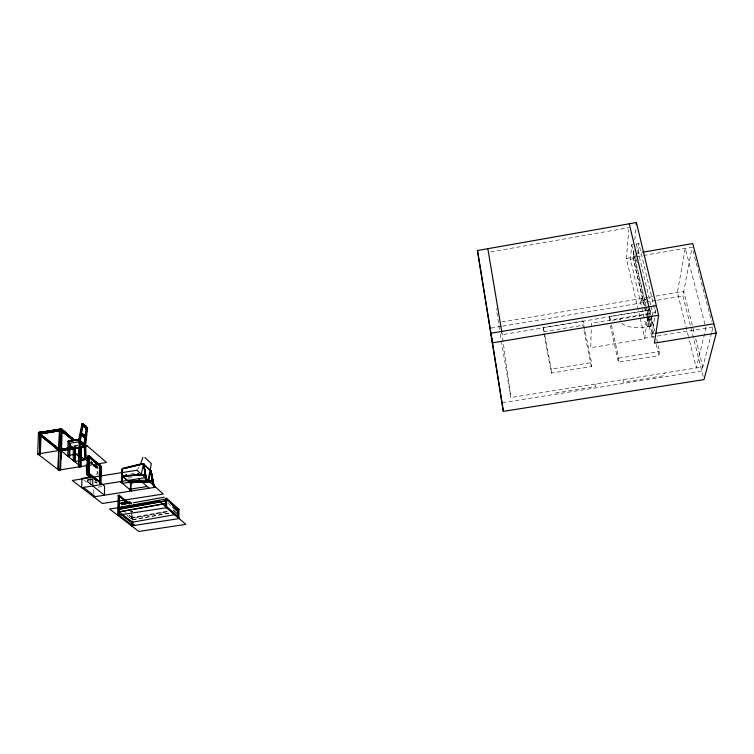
<?xml version="1.0" encoding="UTF-8"?>
<svg xmlns="http://www.w3.org/2000/svg" width="754" height="754" viewBox="0 0 754 754"><rect width="100%" height="100%" fill="white"/><g stroke="black" fill="none" stroke-linecap="round" stroke-linejoin="round"><path stroke-width="0.57" stroke-dasharray="3.77 2.83" d="M91.422 479.101C89.754 479.054 89.5 482.824 91.291 482.814M97.954 475.265L97.841 467.357M93.769 493.474L93.826 488.941M96.597 474.52C99.028 471.721 94.636 467.829 96.71 466.424L97.36 466.952M591.372 366.585L582.908 325.219L582.974 320.95L543.398 327.547L543.653 331.751L551.353 373.051L591.372 366.585L591.504 362.57L582.974 320.95M643.247 300.101C643.586 302.024 643.454 298.009 641.635 300.309M132.647 519.713L132.666 517.998L167.275 511.777M132.751 518.884L132.864 514.351M95.004 465.077L94.127 466.019L95.202 465.227M640.938 300.912L641.616 297.962L641.824 300.573M595.886 383.965L595.773 386.566L555.255 393.022L555.151 390.468M94.259 465.981L95.438 465.444L94.495 466.151L94.881 466.5L95.984 465.878M95.89 467.339C98.746 464.982 92.459 467.188 95.786 465.642L97.059 466.641M128.953 478.997L129.047 476.839M95.89 465.633L96.964 466.528L95.39 465.331L94.316 466.047L94.778 467.226L94.316 466.047L95.306 465.341M94.881 466.5C96.87 464.473 94.806 467.291 94.91 466.538L95.909 465.84M95.258 466.82L96.229 466.085M96.088 468.479L95.758 467.235L96.484 466.349L95.504 466.98L96.088 468.479C94.646 467.178 96.644 465.246 97.7 467.141M91.074 461.806L90.075 462.504L91.215 461.853C91.309 462.984 90.226 464.436 92.092 462.654L90.584 462.928M88.171 480.562L88.001 480.355M91.422 463.606L92.412 462.918M650.806 314.333L649.741 309.828L609.609 316.51L609.345 320.836L649.156 314.22M94.127 465.878L95.127 465.18L93.864 465.633M91.225 463.456L92.195 462.72L91.215 463.597L91.809 462.409M95.343 466.905C97.266 465.472 95.447 466.924 95.504 466.98C97.681 466.434 95.381 468.338 96.993 466.754M137.577 469.242L139.236 466.632M639.778 316.52L626.376 258.443L628.798 229.565M656.659 339.14L659.58 351.534L658.911 355.671L618.318 362.231L618.657 358.169L611.324 324.39M644.123 317.981L630.457 259.188L631.767 244.73L638.864 243.495L655.311 312.561L591.447 323.183L590.721 347.707L644.67 338.876L648.874 306.878M634.02 249.81L633.171 258.716L644.284 306.209M634.783 239.904L635.99 227.161M645.028 299.762C645.122 301.204 644.962 298.207 646.8 299.423M634.906 258.415L635.236 255.078M623.313 379.582L623.049 382.212L664.161 375.662L664.642 372.985M637.959 252.42L638.864 243.495M93.43 465.312L94.146 466.5M131.545 511.74L130.668 510.873L132.751 511.514L132.025 509.308M648.921 316.868L647.592 326.802A30.103 12.959 -13.5 0 1 621.701 322.948M649.071 315.756L649.741 309.828M650.089 318.829L649.043 326.567L646.659 316.388M654.519 318.056L651.786 337L646.989 316.501M655.169 313.541L656.31 305.634M703.18 376.35L682.898 295.945L691.88 248.245M711.569 332.759L701.823 370.949L501.966 402.777M711.851 331.628L713.576 324.889M90.706 463.173L91.875 462.466M642.069 298.424L641.239 298.358M95.061 466.764L96.116 466.029L95.192 466.773M96.851 466.622L95.57 467.094L96.55 466.396M90.574 463.069L91.46 462.127M94.382 466.085L95.372 465.397M130.97 477.376L131.243 476.716M131.111 477.273L131.319 476.764M90.31 482.24L91.291 481.768M88.369 480.534L88.048 480.487M90.442 478.837L91.234 478.969M90.244 462.683L91.309 461.985M94.881 466.462L95.805 465.765L94.768 466.396M95.57 465.548L94.627 466.434L95.258 465.284M96.484 467.056L96.003 467.584L96.983 466.717M90.508 462.89L91.536 462.164M91.941 462.522L91.083 463.493L92.177 462.645M92.299 462.805L91.347 463.559M96.606 467.254L97.162 466.867M90.31 462.673L91.432 462.089L90.452 462.824M92.667 463.126L91.677 463.814L92.601 463.079M96.21 466.82L96.729 466.509M87.803 479.704C85.532 480.986 89.82 483.964 91.168 484.436L90.207 483.955M130.489 474.191L136.116 472.871M166.907 511.174L132.553 517.357L128.868 514.699M129.038 515.236L132.619 518.055L167.294 511.834M132.544 519.685L170.649 512.843M132.563 519.751L170.743 512.88M490.647 251.911L628.959 227.614M635.745 253.41L641.447 252.43M626.376 258.443L635.443 256.878M636.602 256.68L642.38 255.681M643.539 255.483L692.097 247.114L711.569 321.355M630.457 259.188L637.394 257.991M501.787 321.977L647.818 297.453M648.977 297.255L654.774 296.284M655.933 296.086L683.746 291.412L694.585 334.22M643.407 300.818L641.136 301.185M490.986 328.084L501.391 326.341M502.55 326.152L656.31 300.394M657.46 300.205L682.898 295.945M543.653 331.751L582.908 325.219M652.238 333.871L654.519 333.504M713.039 326.972L644.774 338.15L640.042 317.651M77.634 445.378L74.212 445.934L72.488 444.492M74.392 446.095L77.596 445.576M74.212 446.264L76.493 445.897M74.382 446.359L76.522 446.01M551.353 373.051L551.165 369.102L591.504 362.57M618.657 358.169L659.58 351.534M74.165 446.566L75.494 446.311M501.391 341.015L510.835 397.537L702.86 366.878L695.725 338.725M88.086 479.657L92.582 478.941M91.62 479.421L87.436 480.053L87.521 481.552M92.761 479.308L87.2 480.392A24.769 8.643 -0.9 0 0 87.803 481.74M98.124 487.131L102.412 486.462M131.554 511.589L132.751 511.514M87.53 479.789L87.379 480.977M96.295 483.154L94.665 481.844L96.974 483.295M91.394 480.166L90.339 479.667M91.743 484.398L89.547 483.191M91.064 484.304L87.634 481.391M90.056 483.474L91.149 484.172M96.569 482.645L97.096 483.06M125.089 511.721L126.172 512.579M129.085 515.18L132.676 518.055M83.722 479.855L89.245 484.191M95.89 482.098L95.334 481.655M94.881 464.879L96.993 466.575M96.455 482.551L97.012 483.003M91.394 479.469L90.772 478.969M89.047 482.843L88.039 481.919M88.567 482.749L87.926 482.098M168.133 503.191L171.648 506.32M97.775 467.244L98.02 468.441M93.515 465.397L93.864 466.396M688.393 336.397L677.403 292.486L685.254 248.292L705.933 328.141L696.281 367.933L688.675 337.528M636.329 243.938L650.806 305.078M651.07 306.209L652.681 313.004L650.834 326.275L646.376 306.991M649.514 307.641L650.843 313.306M651.07 315.464L654.792 331.242M649.128 307.755L650.73 314.541M650.994 315.672L653.398 325.851L646.235 327.029L644.387 319.112M636.423 259.338L637.224 262.741M647.893 308.066L648.421 310.328L502.173 334.691L501.778 332.373M649.684 316.454L654.161 335.502M656.272 344.465L658.911 355.671M631.767 244.73L646.055 305.917M633.464 253.806L645.537 305.276M645.801 306.426L647.95 315.577M648.214 316.718L653.2 337.99M633.134 257.274L644.595 306.247M644.859 307.387L646.725 315.361M644.547 307.34L646.395 315.257M609.609 316.51L611.079 323.268M610.335 325.436L618.318 362.231M543.398 327.547L544.69 334.474M544.906 335.624L551.165 369.102M499.468 329.479L496.349 308.706M500.241 334.097L501.203 339.865M97.879 467.574L97.982 468.262M501.721 331.44L510.835 397.537M620.259 320.356A30.103 12.959 -13.5 0 1 620.099 318.414M130.668 477.329A1.244 1.065 -43.6 0 1 130.753 476.924M131.818 511.155L131.658 519.063L127.2 515.604L131.733 519.054L131.875 511.165M95.635 465.595L94.655 466.33L95.635 465.595M91.375 462.032L90.357 462.739L91.432 462.089M95.541 465.52L94.542 466.217L95.494 465.501M132.723 511.74L130.64 511.108L132.723 511.74"/><path stroke-width="1.13" d="M100.291 483.257L99.877 483.521L100.15 466.292L99.462 465.482M122.082 482.598L121.121 482.569M145.343 474.784L146.304 479.205L143.656 464.115L146.304 479.205L143.91 464.134L145.494 474.605L122.365 476.236L145.494 474.634L138.076 474.85L138.161 473.974L138.001 474.897L138.161 473.974M73.374 440.779L61.197 430.487L61.112 429.205L74.316 440.261L73.779 439.846M86.861 468.875L86.729 465.755L87.671 468.423M100.037 478.63L99.848 483.587M100.122 469.77L100.15 467.263M100.31 465.642L100.593 466.933L100.169 465.199M178.952 517.376L177.84 517.555L177.859 509.581L178.943 509.336L178.934 517.414L166.502 506.481L166.559 498.196L178.943 509.336M100.122 470.581L99.801 465.689L100.48 465.868L99.311 464.86L100.64 466.472L100.48 483.154L99.98 483.257M75.494 448.413L75.136 460.835L74.58 460.383L74.646 447.706L73.364 447.914L69.868 445.001M86.512 464.766L86.474 471.401C87.964 472.89 85.984 454.634 86.842 471.486M100.046 478.036L100.188 466.387M100.15 466.5L99.99 483.408L100.028 466.019M126.418 474.718C126.587 475.887 126.116 475.246 122.402 475.793L145.333 474.502L138.076 474.85M165.465 498.422L166.559 498.196L166.549 506.415L165.428 506.669L165.484 498.385L177.925 509.591L178.962 509.402M165.654 503.474L119.189 511.862L165.607 503.531L165.626 500.948L119.16 509.214L119.255 507.451L165.55 499.063L165.541 500.873L119.16 509.214M73.289 440.647L61.102 430.477C60.339 427.282 62.761 434.483 64.91 433.682L61.046 430.44L61.112 429.205L38.727 432.617L61.272 428.828L74.495 440.166M89.057 455.831L88.048 456.189L87.766 473.587L90.904 476.49L87.803 473.531L88.246 455.991L87.916 456.377M88.001 459.111L88.011 458.489M100.15 482.07L100.301 466.698L89.217 457.376L88.991 473.05L100.037 482.023M100.612 483.191L100.423 483.738L100.565 465.755M100.414 481.231L100.329 483.616M88.529 455.963L100.763 466.443L100.489 483.634M86.936 471.193L87.096 474.982L90.301 477.621M88.02 457.932L88.152 456.283M92.846 476.679L92.733 485.944L104.476 495.199L104.552 486.123L92.846 476.679L81.884 478.413L81.724 487.678L145.154 477.706M100.518 478.913L100.48 483.154L100.574 471.109M87.115 467.461L87.002 468.771L86.955 467.188M88.981 455.982L88.727 473.672L100.744 483.361L100.913 466.047L88.793 455.963L89.603 456.679M88.963 473.022L89.179 457.452L100.273 466.717M86.701 468.705L86.767 465.284M86.898 469.28L86.842 471.137L86.738 469.308M86.936 465.265L86.908 469.045L86.842 468.554M86.804 467.122L86.889 468.149L86.719 465.425L87.313 465.576M87.238 464.615L87.134 459.101L87.784 458.96M88.538 456.396L88.604 474.172L88.218 456.161L88.557 457.047L88.925 456.047M99.858 475.868L99.716 476.236M100.065 472.975L100.178 466.622L100.131 469.233M100.612 467.254L100.574 466.085M81.064 446.736L81.121 447.433L80.537 446.839M79.396 466.98L78.661 466.34L78.991 447.15L78.623 466.321L79.396 466.98L81.102 466.707L81.451 447.009M88.341 471.778C88.067 468.96 88.784 476.943 88.152 472.965M100.028 479.252L100.037 483.126M100.094 472.334L100.112 471.561M78.491 441.901L78.529 439.808L69.462 441.241L69.453 443.371L70.282 444.059L69.604 456.358L68.312 456.566M78.548 439.525L68.171 441.213L78.548 439.525L84.655 444.785M84.542 446.754L78.746 441.797L78.576 439.959M81.102 466.707L80.32 466.076L80.687 446.406M86.295 460.138L88.048 459.29L87.275 460.524L88.086 459.997C87.36 461.184 86.408 459.629 88.011 459.261L86.983 459.94L87.53 459.506M87.992 459.657L88.067 456.179L88.699 455.944L89.292 456.415L88.576 456.123L88.303 473.455L92.167 477.037M100.612 466.98L100.536 465.586L88.831 455.736M151.13 471.655L151.13 470.93L151.328 471.467L150.621 471.91L151.13 470.93L150.461 471.627M88.02 459.572C87.643 453.352 89.16 456.82 92.478 459.601M131.611 521.325L131.554 525.887L132.61 525.661L132.732 521.127M131.554 525.887L131.667 521.334M61.027 454.228L61.112 450.166M39.217 434.436L38.708 432.485L40.32 432.221L40.273 433.899L41.036 434.53L40.339 454.351L38.595 454.615L37.7 453.955L38.482 432.41L40.207 432.136L39.462 453.672L40.339 454.351L38.567 454.577L37.7 453.955L39.462 453.672L40.198 432.155M60.904 459.309L61.112 450.279L60.64 469.978L58.944 470.251L58.124 469.629L58.708 448.809L59.538 449.309L39.623 433.493M68.642 441.279L78.369 439.695L68.077 441.467L67.728 456.095L69.604 456.358M58.831 448.762L58.793 450.374L59.472 450.92L40.528 435.614M62.111 429.412C61.385 428.018 57.502 429.723 61.253 428.668L60.688 450.232L61.545 450.854L62.111 429.412L61.253 428.668L59.547 429.007L58.944 450.515L59.792 451.203L61.545 450.854L59.792 451.203M61.281 429.705L60.735 450.195L58.944 450.515L59.585 428.951L59.585 430.732C61.951 431.788 62.007 427.179 59.641 429.083M132.638 525.642L118.774 515.076L119.292 495.265L118.821 515.02L117.662 515.227L118.237 495.453L127.379 502.871M119.245 509.384L119.189 511.862L132.487 522.202L175.258 514.539M60.64 469.978L59.83 469.356L60.339 450.129M88.397 456.896L88.416 455.925L88.331 474.389M69.029 455.887L69.415 443.333M130.008 490.072L130.696 490.1L130.687 480.703M130.565 490.109L130.866 480.854M130.998 480.75L130.282 489.977M61.951 431.081L61.112 430.515L61.225 428.828L61.951 429.469L61.951 431.081L61.102 430.477L38.727 434.153L38.878 432.796L61.112 429.205L38.746 432.749M122.289 469.563L121.696 482.617L121.846 469.619A1.272 1.084 -43.3 0 1 122.93 468.338L142.091 463.653L143.665 463.946L122.968 468.762M121.375 482.569L122.261 468.837L142.025 463.795L143.665 463.946M121.696 482.617L122.157 469.667L123.034 468.63L143.439 463.757L150.913 471.184M38.671 434.125L38.812 432.796L61.244 429.045L71.781 438.234M61.215 430.459L38.859 434.172L38.916 432.853M86.625 465.887L86.974 466.302M100.527 466.801L100.009 465.454L100.612 465.963M88.284 473.323L88.331 472.39M130.942 490.1L130.282 489.883M87.813 459.94L87.841 460.666M130.272 490.204L130.942 489.968L130.254 490.072M87.162 471.316L86.616 471.401L87.162 471.25M146.653 479.054L145.692 479.167M151.036 470.76L153.712 485.887L151.054 470.741L152.685 481.561L130.103 482.664L145.55 481.646L145.522 480.703L145.55 481.646L152.864 481.344L153.976 485.953L151.054 470.741L153.976 485.953M145.522 480.703L145.55 481.646L145.701 480.741M138.001 474.897L137.982 473.936L137.897 474.869M86.861 459.817L87.907 459.139L87.455 459.403M134.146 481.457L133.995 482.362L130.103 482.664L152.666 481.448L153.712 485.887L152.685 481.561M133.826 482.277L133.976 481.429L133.995 482.362L130.169 482.956M636.206 224.852L636.423 222.534L477.452 250.526L503.361 411.364L704 379.592L716.3 333.051L692.766 243.561L642.587 252.232M153.92 486.123L153.288 485.906L154.212 486.028M87.539 427.876L85.72 444.615L85.947 458.979L85.259 459.092L83.939 444.172L86.418 427.452L87.539 427.876L86.418 427.452M87.954 473.06L88.209 474.049M129.368 504.351L128.849 502.861L130.979 503.531L130.093 502.55L120.97 503.135L122.271 504.803M91.969 476.82L88.397 473.851L88.849 455.944L88.538 456.302M87.021 427.405L85.004 444.002L85.947 458.979M100.433 483.069L100.471 481.636M84.806 443.663L86.936 427.914M88.256 473.729L88.548 456.5L88.538 457.018M88.331 473.408L88.18 473.757M100.094 483.295L100.442 481.391M86.022 426.17A13.515 4.562 7.6 0 1 86.559 426.858A12.705 4.279 7.8 0 1 86.644 427.047A10.471 3.525 8 0 1 86.701 427.188A8.633 2.922 7.4 0 1 86.814 427.716L86.342 429.469L86.606 427.688A9.51 3.214 7.9 0 0 86.314 426.849A14.203 4.778 7.9 0 0 85.306 425.756M85.353 436.302A13.186 4.345 7.6 0 1 85.447 436.472A9.934 3.28 7.8 0 1 85.598 437.094L85.127 438.866L85.4 437.075A10.009 3.308 7.1 0 0 85.221 436.368A14.411 4.741 7.7 0 0 85.023 436.189A16.626 5.457 7.7 0 0 83.779 434.907M80.81 435.096L81.225 433.258L80.81 435.096A9.953 3.28 7.5 0 1 81.969 435.661M84.9 427.433A11.319 3.798 7.7 0 0 82.337 425.897L82.751 424.068A11.546 3.921 7.4 0 1 85.372 425.746M82.346 425.897L82.751 424.068M636.423 222.534L658.619 315.266L654.406 343.136L716.3 333.051M83.166 423.946L80.499 440.119L80.669 454.587L79.971 454.7L78.699 439.667L82.035 423.512L83.166 423.946L82.035 423.512M138.086 474.803L137.982 473.936L137.822 474.803L145.258 474.483L145.965 479.186L146.653 479.148L145.956 479.403M82.638 423.475L79.773 439.497L80.669 454.587M79.424 440.298L82.563 423.984M148.133 479.949L151.347 463.635L144.881 457.461M148.924 480.684L150.828 470.402M141.45 473.936L143.411 463.71L151.139 471.363M99.858 474.634L99.735 473.569L99.754 474.059M122.478 476.094L126.078 475.567L126.238 474.681L126.154 475.548L126.342 474.775M61.263 429.158L61.253 428.668M153.505 485.981L152.864 481.344M152.817 481.495L145.626 481.608L145.447 480.75M140.866 463.295L142.836 457.395M100.508 483.446L99.782 483.107M177.906 517.555L165.38 506.631L166.493 506.415M91.319 476.585L87.832 473.832M128.849 481.099L147.614 480.081M38.784 434.144L40.273 433.899M89.132 456.717L88.652 455.991M86.258 464.813L87.049 464.379M126.418 502.192L118.237 495.453M146.38 478.96L143.637 464.144L145.333 474.502M86.917 464.7L87.219 464.558M130.696 483.389L121.677 475.642L130.913 483.144M87.04 460.006L87.558 459.723M117.709 515.274L118.755 515.01M86.964 459.893L87.926 459.177M87.7 459.686L87.228 460.289L87.832 459.789M87.822 459.846L87.407 460.279M131.422 503.22L129.914 501.985L128.877 502.626L131.007 503.295L130.093 502.55M88.793 455.963L88.284 456.085L99.877 465.765M142.063 463.964L142.035 463.663M150.527 471.495L151.092 471.231M118.208 495.491L119.292 495.265L128.463 502.729M123.336 504.596L126.144 504.087M133.166 502.814L164.212 497.188M61.046 450.675L59.585 450.93L40.49 435.595M656.31 305.634L490.929 333.24L503.361 411.364M658.619 315.266L492.494 342.825L477.452 250.526M41.395 432.372L42.167 432.249M48.152 431.269L48.642 431.184M54.052 430.298L54.863 430.166M38.84 434.153L61.046 430.44M655.66 333.315L713.859 323.768M61.753 449.309L71.988 447.556M69.453 443.371L78.746 441.797M68.991 444.266L70.282 444.059M62.789 448.828L63.911 448.649M61.291 449.318L74.052 447.254M73.223 447.348L61.809 449.196L67.521 448.31M73.279 448.658L59.566 450.854L73.147 448.715M75.419 448.319L81.121 447.433M84.382 446.933L75.457 448.385L74.646 447.706M67.144 455.595L77.832 453.87L85.051 459.855L74.514 461.552M79.519 454.323L80.216 454.21M74.58 460.383L73.298 460.59L73.27 447.933M84.816 458.724L85.513 458.611M73.864 461.043L75.136 460.835M86.898 467.348L87.247 468.064M59.83 469.356L58.124 469.629L58.708 448.809L59.509 449.403M80.32 466.076L78.623 466.321M122.497 483.389L140.48 480.562M129.462 489.271L147.181 486.5M93.732 496.877L155.682 487.216M117.662 515.227L166.794 507.687M179.216 518.592L131.573 525.849M137.897 474.803L145.258 474.483L146.022 479.073L143.656 464.115M91.526 476.999L88.029 474.153L89.255 475.105M88.378 456.198L88.246 455.991M122.299 475.944L145.258 474.483M130.065 502.786L120.942 503.37L121.875 504.115M130.103 482.664L152.76 481.25L145.56 481.542L152.628 481.146L150.8 470.741L152.694 481.212L145.626 481.608M129.914 501.985L123.298 502.287L120.97 503.135L121.903 503.879M143.571 464.276L146.304 479.205M133.901 481.476L134.071 482.324L133.976 481.429M86.927 465.416L87.502 465.614M100.046 465.501L100.546 466.123L99.471 465.011M88.029 474.153L88.623 474.681M99.528 465.058L100.414 465.755L99.707 465.199M83.383 487.414L95.343 496.632M121.055 514.709L134.806 525.34M91.149 476.698L91.762 477.188L89.849 475.586L91.045 476.613M94.599 478.95L95.645 479.77M63.44 431.062L64.703 432.07L61.932 429.771M38.482 432.41L39.34 433.098M89.509 476.99L90.32 477.64M152.572 481.109L150.8 470.741M92.299 476.924L88.425 473.701M95.004 479.101L96.804 480.543M96.192 480.213L94.457 478.818L96.738 480.703L94.288 478.686M60.556 450.279L80.753 466.585M39.594 433.484L59.604 449.601M39.444 433.446L40.895 434.624M99.726 465.633L99.028 465.048M88.124 475.887L86.861 474.143L87.096 474.982M62.525 430.298L63.185 430.836M87.153 465.595L88.19 466.34M95.324 479.544L96.776 480.741M75.881 454.191L83.129 460.166M61.753 429.309L61.149 428.875L61.649 429.535M68.077 441.467L68.944 442.193M74.241 439.95L61.272 429.064M120.376 481.599L131.488 490.986M71.979 438.319L74.354 440.421M78.539 441.835L84.618 447.009M79.971 441.354L83.996 444.803M78.557 439.186L84.476 444.276M79.604 440.638L84.571 444.898M73.854 439.855L74.288 440.223L69.245 435.935L70.075 436.698M138.444 478.762L149.132 488.234M173.345 510.279L177.614 514.068L177.708 509.949L172.515 505.303M172.506 506.98L177.699 511.608M170.404 502.899L177.859 509.581M100.508 466.226L100.763 467.301M629.279 223.787L648.874 306.878M487.829 248.697L501.721 331.44M143.854 464.266L145.192 474.389M100.461 482.306L100.452 482.117M84.674 448.112L85.259 459.092M79.443 443.644L79.971 454.7M100.442 482.475L100.452 483.069M86.88 472.645L86.889 473.314M86.55 429.488A9.039 3.035 7.8 0 0 86.38 428.828A13.968 4.684 7.8 0 0 83.6 426.434M86.352 429.469A9.51 3.195 7.8 0 0 86.05 428.63A13.393 4.486 7.9 0 0 85.409 427.867M83.826 424.643A14.317 4.797 8 0 1 85.928 426.17M85.004 427.433A16.277 5.466 7.6 0 1 85.485 427.857M82.478 425.859A9.057 3.054 7.6 0 1 83.647 426.425M82.799 424.059A9.067 3.082 7.5 0 1 83.967 424.625M85.353 438.894A10.584 3.478 7.2 0 0 85.108 438.093A16.767 5.476 7.8 0 0 83.656 436.698M85.145 438.866A10 3.289 7.2 0 0 84.948 438.168A14.458 4.741 7.6 0 0 84.778 437.98A16.494 5.401 7.6 0 0 83.694 436.83M84.052 434.888A16.748 5.523 7.5 0 1 85.381 436.302M83.769 436.83A17.738 5.834 7.4 0 0 83.477 436.594A15.495 5.118 7.3 0 0 82.403 435.831A16.39 5.325 7.8 0 1 82.968 436.189M83.081 436.18A15.457 5.08 7.4 0 1 83.769 436.689M83.223 434.389A14.863 4.929 7.3 0 1 83.911 434.898M84.08 434.888A15.796 5.221 7.4 0 0 82.638 433.918A12.884 4.27 7.4 0 0 82.346 433.748A9.877 3.289 7.3 0 0 81.272 433.239M82.365 433.955A15.928 5.231 7.7 0 1 83.11 434.408M82.62 435.803A12.865 4.279 7.2 0 0 82.158 435.539A9.896 3.318 7 0 0 81.083 435.03M82.101 435.642A14.279 4.741 7.2 0 1 82.422 435.831M81.102 433.286A10.302 3.412 7.5 0 1 82.422 433.946M87.313 445.944L37.747 453.965L58.784 470.091L106.512 462.475L87.313 445.944M136.898 470.251L72.318 480.468L102.355 503.493L163.26 494.049L136.898 470.251M159.546 501.325L109.594 509.035L138.849 531.466L185.804 524.36L159.546 501.325M145.268 474.775L145.965 479.186L145.268 474.775M59.585 450.93L53.355 445.821L59.585 450.93M64.58 431.703L61.149 428.875L68.341 434.926L64.58 431.703M153.769 486.047L150.875 470.873L153.769 486.047"/></g></svg>
